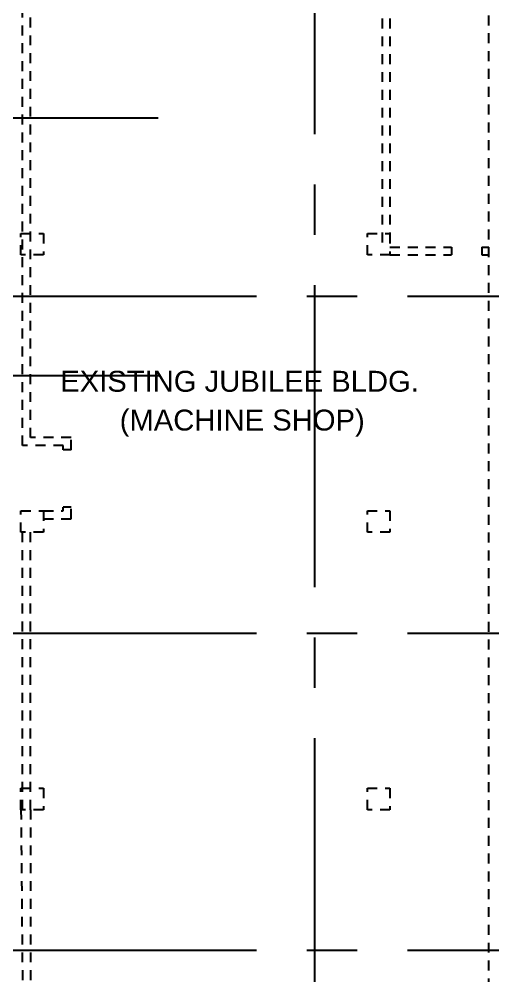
# Model space of a CAD drawing. Header units: millimetres. Extents: x 2148 to 2681, y 758 to 986.
# Drawn here: x 2318.22 to 2324.2, y 946.65 to 958.72 of the extents above; entities that cross this region are included whole.
import ezdxf

# ---------------------------------------------------------------- set-up
doc = ezdxf.new("R2010")
doc.units = ezdxf.units.MM
doc.linetypes.add('CENTER2', pattern=[28.575, 19.05, -3.175, 3.175, -3.175])
doc.linetypes.add('HIDDEN', pattern=[0.375, 0.25, -0.125])
for name, color, linetype in [('HATCH', 8, 'Continuous'), ('S_GRID LINES', 252, 'Continuous'), ('TEXT', 6, 'Continuous')]:
    doc.layers.add(name, color=color, linetype=linetype)
doc.styles.add('SWISS', font='swissl.ttf')

# ---------------------------------------------------------------- blocks, each defined once
blk = doc.blocks.new('EXISTING')
at = {"layer": 'HATCH', "linetype": 'HIDDEN', "ltscale": 0.5}
for p, q in [((-79729.132, -2163.289), (-79729.132, -2155.551)), ((-79729.032, -2163.189), (-79729.032, -2155.651)), ((-79724.594, -2155.652), (-79724.594, -2160.75)), ((-79724.494, -2155.652), (-79724.494, -2160.75)), ((-79723.244, -2172.163), (-79723.244, -2155.605)), ((-79724.494, -2160.785), (-79723.717, -2160.785)), ((-79724.494, -2160.885), (-79723.717, -2160.885)), ((-79723.717, -2160.785), (-79723.717, -2160.885)), ((-79723.333, -2160.785), (-79723.244, -2160.785)), ((-79723.333, -2160.785), (-79723.333, -2160.885)), ((-79723.333, -2160.885), (-79723.244, -2160.885)), ((-79728.519, -2163.189), (-79729.032, -2163.189)), ((-79728.519, -2163.343), (-79728.519, -2163.189)), ((-79728.619, -2163.289), (-79729.132, -2163.289)), ((-79728.619, -2163.343), (-79728.619, -2163.289)), ((-79728.519, -2163.343), (-79728.619, -2163.343)), ((-79728.869, -2164.114), (-79728.619, -2164.114)), ((-79728.619, -2164.114), (-79728.619, -2164.069)), ((-79728.519, -2164.069), (-79728.619, -2164.069)), ((-79728.519, -2164.214), (-79728.519, -2164.069)), ((-79728.869, -2164.214), (-79728.519, -2164.214)), ((-79729.132, -2167.884), (-79729.132, -2164.298)), ((-79729.032, -2167.884), (-79729.032, -2164.298)), ((-79729.153, -2167.884), (-79729.132, -2170.295)), ((-79729.032, -2167.884), (-79729.032, -2170.195))]:
    blk.add_line(p, q, dxfattribs=at)
at = {"layer": 'HATCH', "linetype": 'HIDDEN', "ltscale": 0.5, "elevation": 0}
for points in [[(-79728.869, -2160.615), (-79728.869, -2160.885), (-79729.153, -2160.885), (-79729.153, -2160.615)], [(-79724.494, -2160.615), (-79724.494, -2160.885), (-79724.779, -2160.885), (-79724.779, -2160.615)], [(-79728.869, -2164.114), (-79728.869, -2164.384), (-79729.153, -2164.384), (-79729.153, -2164.114)], [(-79724.494, -2164.114), (-79724.494, -2164.384), (-79724.779, -2164.384), (-79724.779, -2164.114)], [(-79728.869, -2167.614), (-79728.869, -2167.884), (-79729.153, -2167.884), (-79729.153, -2167.614)], [(-79724.494, -2167.614), (-79724.494, -2167.884), (-79724.779, -2167.884), (-79724.779, -2167.614)]]:
    blk.add_lwpolyline(points, close=True, dxfattribs=at)

msp = doc.modelspace()

# ---------------------------------------------------------------- linework, layer by layer
at = {"layer": 'S_GRID LINES', "linetype": 'CENTER2', "ltscale": 0.2}
for p, q in [((2321.9489709, 922.9776771, 0), (2321.9489709, 977.7411715, 0)), ((2319.9739198, 957.469311, 0), (2281.9773584, 957.469311, 0)), ((2355.5030932, 955.2203176), (2290.9518229, 955.2203176)), ((2319.9844707, 954.219311, 0), (2281.9849862, 954.219311, 0)), ((2355.5030932, 950.969311, 0), (2290.9518229, 950.969311)), ((2355.5030932, 946.969311, 0), (2290.9518229, 946.969311))]:
    msp.add_line(p, q, dxfattribs=at)

# ---------------------------------------------------------------- block references
at = {"layer": 'HATCH', "color": 2, "lineweight": -3}
msp.add_blockref('EXISTING', (82047.3926086, 3116.6282593, 0), dxfattribs=at)

# ---------------------------------------------------------------- texts
at = {"layer": 'TEXT', "style": 'SWISS'}
for s, p in [('EXISTING JUBILEE BLDG.', (2318.7351326, 954.0175082, 0)), ('(MACHINE SHOP)', (2319.4866399, 953.5281643))]:
    msp.add_text(s, height=0.264, dxfattribs=at).set_placement(p)

doc.saveas('drawing.dxf')
